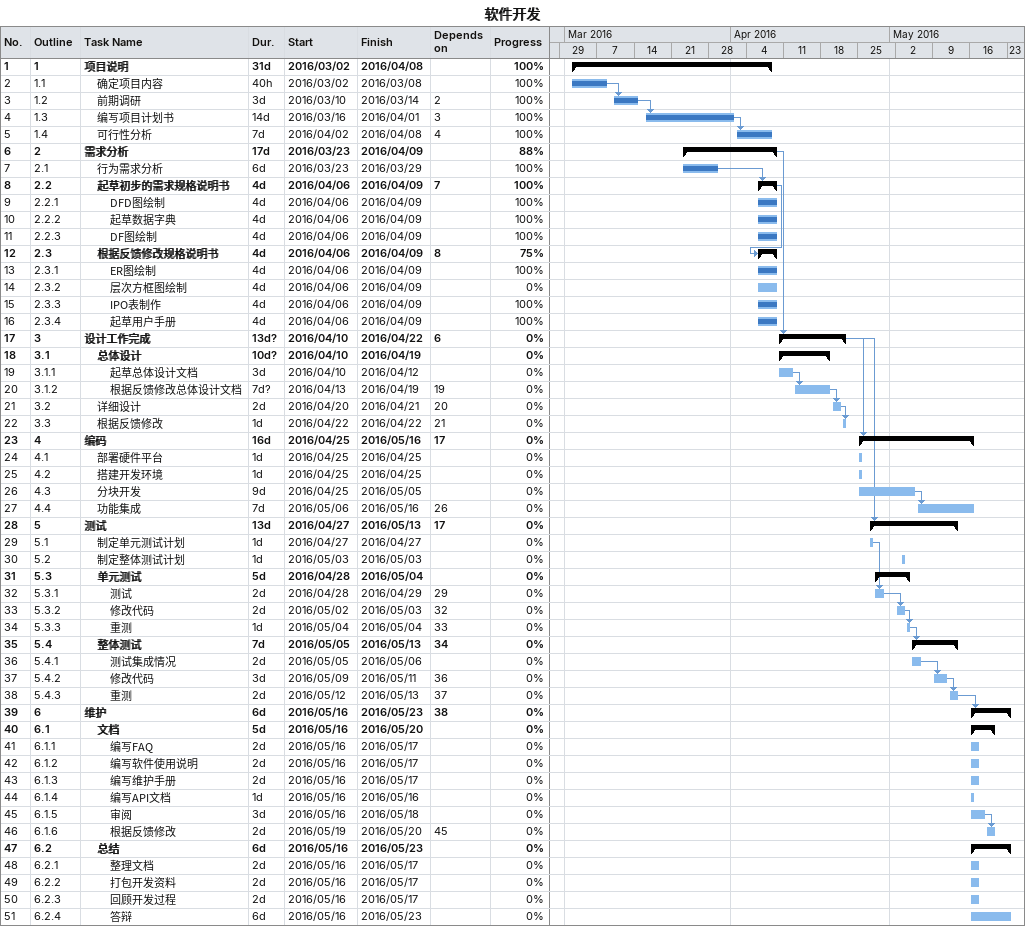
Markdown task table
软件开发

| ID | WBS | Task | Duration | Start | Finish | Predecessors | % complete |
|---|---|---|---|---|---|---|---|
| 1 | 1 | **项目说明** | 31d | 2016-03-02 | 2016-04-08 |  | 100 |
| 2 | 1.1 | 确定项目内容 | 40h | 2016-03-02 | 2016-03-08 |  | 100 |
| 3 | 1.2 | 前期调研 | 3d | 2016-03-10 | 2016-03-14 | 2 | 100 |
| 4 | 1.3 | 编写项目计划书 | 14d | 2016-03-16 | 2016-04-01 | 3 | 100 |
| 5 | 1.4 | 可行性分析 | 7d | 2016-04-02 | 2016-04-08 | 4 | 100 |
| 6 | 2 | **需求分析** | 17d | 2016-03-23 | 2016-04-09 |  | 88 |
| 7 | 2.1 | 行为需求分析 | 6d | 2016-03-23 | 2016-03-29 |  | 100 |
| 8 | 2.2 | **起草初步的需求规格说明书** | 4d | 2016-04-06 | 2016-04-09 | 7 | 100 |
| 9 | 2.2.1 | DFD图绘制 | 4d | 2016-04-06 | 2016-04-09 |  | 100 |
| 10 | 2.2.2 | 起草数据字典 | 4d | 2016-04-06 | 2016-04-09 |  | 100 |
| 11 | 2.2.3 | DF图绘制 | 4d | 2016-04-06 | 2016-04-09 |  | 100 |
| 12 | 2.3 | **根据反馈修改规格说明书** | 4d | 2016-04-06 | 2016-04-09 | 8 | 75 |
| 13 | 2.3.1 | ER图绘制 | 4d | 2016-04-06 | 2016-04-09 |  | 100 |
| 14 | 2.3.2 | 层次方框图绘制 | 4d | 2016-04-06 | 2016-04-09 |  | 0 |
| 15 | 2.3.3 | IPO表制作 | 4d | 2016-04-06 | 2016-04-09 |  | 100 |
| 16 | 2.3.4 | 起草用户手册 | 4d | 2016-04-06 | 2016-04-09 |  | 100 |
| 17 | 3 | **设计工作完成** | 13d? | 2016-04-10 | 2016-04-22 | 6 | 0 |
| 18 | 3.1 | **总体设计** | 10d? | 2016-04-10 | 2016-04-19 |  | 0 |
| 19 | 3.1.1 | 起草总体设计文档 | 3d | 2016-04-10 | 2016-04-12 |  | 0 |
| 20 | 3.1.2 | 根据反馈修改总体设计文档 | 7d? | 2016-04-13 | 2016-04-19 | 19 | 0 |
| 21 | 3.2 | 详细设计 | 2d | 2016-04-20 | 2016-04-21 | 20 | 0 |
| 22 | 3.3 | 根据反馈修改 | 1d | 2016-04-22 | 2016-04-22 | 21 | 0 |
| 23 | 4 | **编码** | 16d | 2016-04-25 | 2016-05-16 | 17 | 0 |
| 24 | 4.1 | 部署硬件平台 | 1d | 2016-04-25 | 2016-04-25 |  | 0 |
| 25 | 4.2 | 搭建开发环境 | 1d | 2016-04-25 | 2016-04-25 |  | 0 |
| 26 | 4.3 | 分块开发 | 9d | 2016-04-25 | 2016-05-05 |  | 0 |
| 27 | 4.4 | 功能集成 | 7d | 2016-05-06 | 2016-05-16 | 26 | 0 |
| 28 | 5 | **测试** | 13d | 2016-04-27 | 2016-05-13 | 17 | 0 |
| 29 | 5.1 | 制定单元测试计划 | 1d | 2016-04-27 | 2016-04-27 |  | 0 |
| 30 | 5.2 | 制定整体测试计划 | 1d | 2016-05-03 | 2016-05-03 |  | 0 |
| 31 | 5.3 | **单元测试** | 5d | 2016-04-28 | 2016-05-04 |  | 0 |
| 32 | 5.3.1 | 测试 | 2d | 2016-04-28 | 2016-04-29 | 29 | 0 |
| 33 | 5.3.2 | 修改代码 | 2d | 2016-05-02 | 2016-05-03 | 32 | 0 |
| 34 | 5.3.3 | 重测 | 1d | 2016-05-04 | 2016-05-04 | 33 | 0 |
| 35 | 5.4 | **整体测试** | 7d | 2016-05-05 | 2016-05-13 | 34 | 0 |
| 36 | 5.4.1 | 测试集成情况 | 2d | 2016-05-05 | 2016-05-06 |  | 0 |
| 37 | 5.4.2 | 修改代码 | 3d | 2016-05-09 | 2016-05-11 | 36 | 0 |
| 38 | 5.4.3 | 重测 | 2d | 2016-05-12 | 2016-05-13 | 37 | 0 |
| 39 | 6 | **维护** | 6d | 2016-05-16 | 2016-05-23 | 38 | 0 |
| 40 | 6.1 | **文档** | 5d | 2016-05-16 | 2016-05-20 |  | 0 |
| 41 | 6.1.1 | 编写FAQ | 2d | 2016-05-16 | 2016-05-17 |  | 0 |
| 42 | 6.1.2 | 编写软件使用说明 | 2d | 2016-05-16 | 2016-05-17 |  | 0 |
| 43 | 6.1.3 | 编写维护手册 | 2d | 2016-05-16 | 2016-05-17 |  | 0 |
| 44 | 6.1.4 | 编写API文档 | 1d | 2016-05-16 | 2016-05-16 |  | 0 |
| 45 | 6.1.5 | 审阅 | 3d | 2016-05-16 | 2016-05-18 |  | 0 |
| 46 | 6.1.6 | 根据反馈修改 | 2d | 2016-05-19 | 2016-05-20 | 45 | 0 |
| 47 | 6.2 | **总结** | 6d | 2016-05-16 | 2016-05-23 |  | 0 |
| 48 | 6.2.1 | 整理文档 | 2d | 2016-05-16 | 2016-05-17 |  | 0 |
| 49 | 6.2.2 | 打包开发资料 | 2d | 2016-05-16 | 2016-05-17 |  | 0 |
| 50 | 6.2.3 | 回顾开发过程 | 2d | 2016-05-16 | 2016-05-17 |  | 0 |
| 51 | 6.2.4 | 答辩 | 6d | 2016-05-16 | 2016-05-23 |  | 0 |
